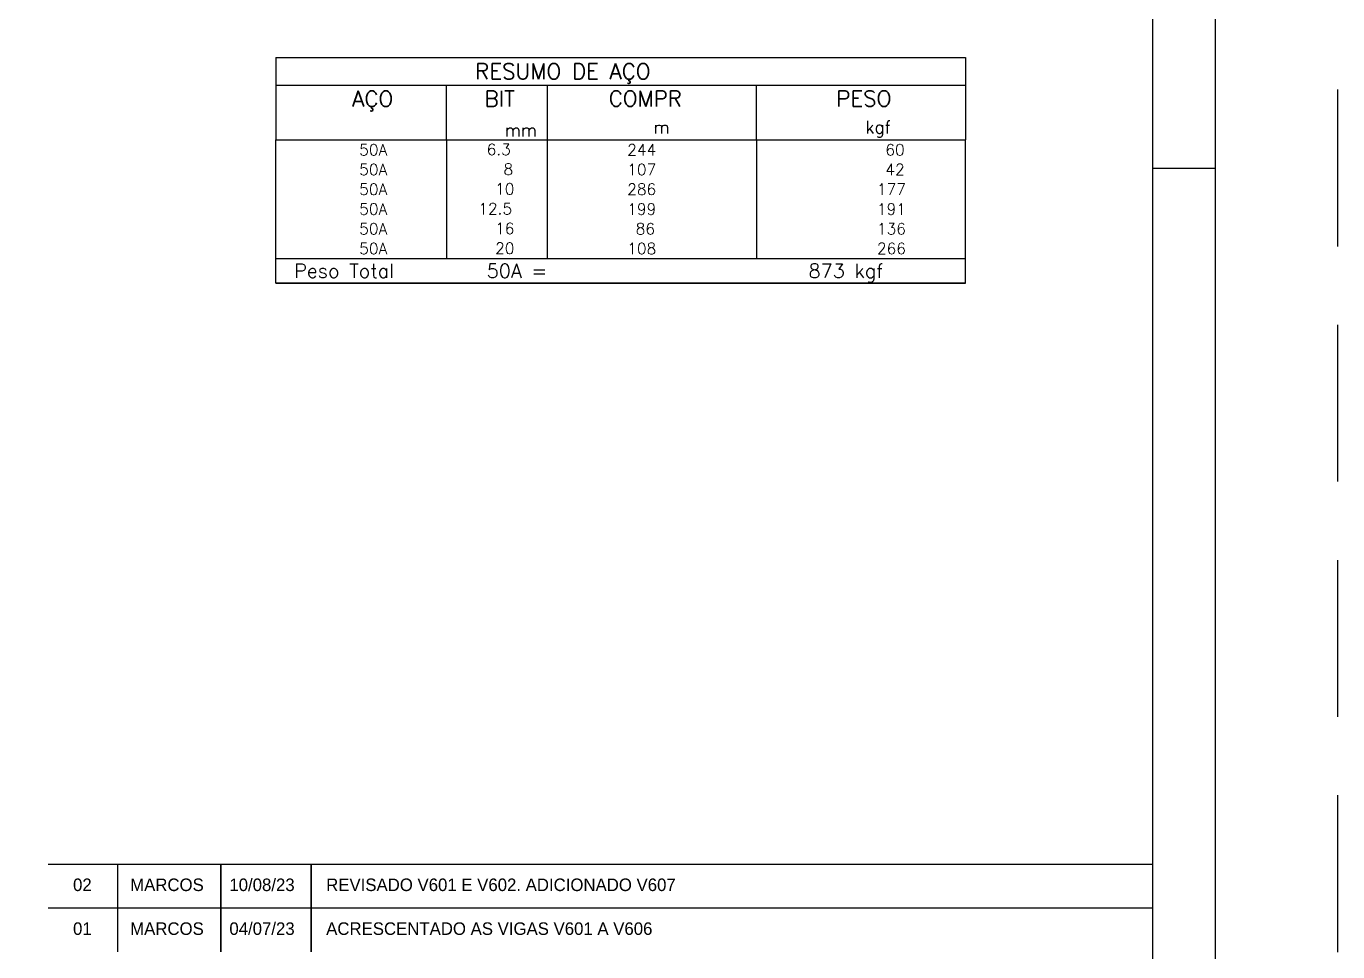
# Model space of a CAD drawing. Extents: x -1.8 to 86.2, y -1.7 to 60.8.
# Drawn here: x 65.28 to 86.2, y 17.06 to 31.81 of the extents above; entities that cross this region are included whole.
import ezdxf

# ---------------------------------------------------------------- set-up
doc = ezdxf.new("R2010")
doc.units = 0
doc.header["$MEASUREMENT"] = 0
doc.linetypes.add('HIDDEN', pattern=[0.375, 0.25, -0.125])
doc.layers.get('0').update_dxf_attribs({"linetype": 'CONTINUOUS'})
doc.layers.get('Defpoints').update_dxf_attribs({"linetype": 'CONTINUOUS'})
for name, color, linetype in [('ARQ_FOLHA', 7, 'CONTINUOUS'), ('ARQ_TXT-2', 2, 'CONTINUOUS'), ('PENA_02', 2, 'CONTINUOUS'), ('PSG-NV2-FLH-SELO', 1, 'CONTINUOUS')]:
    doc.layers.add(name, color=color, linetype=linetype)
doc.styles.add('01-MILLEU', font='GOTHIC.TTF')
doc.styles.get("Standard").update_dxf_attribs({"font": 'ROMANS.SHX'})

# ---------------------------------------------------------------- blocks, each defined once
blk = doc.blocks.new('FOLHA A1 - 841 X 594')
at = {"layer": 'ARQ_FOLHA', "color": 1}
blk.add_line((-10, 297), (0, 297), dxfattribs=at)
for points in [[(-841, 0), (0, 0), (0, 594), (-841, 594)], [(-816, 10), (-10, 10), (-10, 584), (-816, 584)]]:
    blk.add_lwpolyline(points, close=True, dxfattribs=at)
at = {"layer": 'Defpoints', "color": 8, "linetype": 'HIDDEN', "ltscale": 100}
blk.add_lwpolyline([(-860.5, 609.5), (-860.5, -15.5), (19.5, -15.5), (19.5, 609.5)], close=True, dxfattribs=at)
blk = doc.blocks.new('*U23')
blk.add_blockref('FOLHA A1 - 841 X 594', (0, 0))

msp = doc.modelspace()

# ---------------------------------------------------------------- linework, layer by layer
at = {"layer": 'PENA_02', "linetype": 'Continuous'}
for p, q in [((69.261, 31.315), (69.261, 30.002)), ((69.261, 31.315), (80.261, 31.315)), ((80.261, 31.315), (80.261, 30.002)), ((69.261, 30.877), (80.261, 30.877)), ((71.981, 30.002), (71.981, 30.877)), ((73.591, 30.002), (73.591, 30.877)), ((76.926, 30.002), (76.926, 30.877)), ((69.261, 30.002), (80.261, 30.002)), ((69.261, 29.687), (69.261, 30.002)), ((71.981, 30.002), (71.981, 29.687)), ((73.591, 29.687), (73.591, 30.002)), ((76.926, 30.002), (76.926, 29.687)), ((80.261, 29.687), (80.261, 30.002)), ((69.261, 29.372), (69.261, 29.687)), ((71.981, 29.687), (71.981, 29.372)), ((73.591, 29.372), (73.591, 29.687)), ((76.926, 29.687), (76.926, 29.372)), ((80.261, 29.372), (80.261, 29.687)), ((69.261, 29.057), (69.261, 29.372)), ((71.981, 29.372), (71.981, 29.057)), ((73.591, 29.057), (73.591, 29.372)), ((76.926, 29.372), (76.926, 29.057)), ((80.261, 29.057), (80.261, 29.372)), ((69.261, 28.742), (69.261, 29.057)), ((71.981, 29.057), (71.981, 28.742)), ((73.591, 28.742), (73.591, 29.057)), ((76.926, 29.057), (76.926, 28.742)), ((80.261, 28.742), (80.261, 29.057)), ((69.261, 28.427), (69.261, 28.742)), ((71.981, 28.742), (71.981, 28.427)), ((73.591, 28.427), (73.591, 28.742)), ((76.926, 28.742), (76.926, 28.427)), ((80.261, 28.427), (80.261, 28.742)), ((69.261, 28.112), (69.261, 28.427)), ((71.981, 28.427), (71.981, 28.112)), ((73.591, 28.112), (73.591, 28.427)), ((76.926, 28.427), (76.926, 28.112)), ((80.261, 28.112), (80.261, 28.427)), ((69.261, 28.112), (80.261, 28.112)), ((69.261, 27.718), (69.261, 28.112)), ((69.261, 28.112), (80.261, 28.112)), ((80.261, 27.718), (80.261, 28.112)), ((80.261, 27.718), (69.261, 27.718)), ((69.261, 27.718), (80.261, 27.718))]:
    msp.add_line(p, q, dxfattribs=at)
at = {"layer": 'PSG-NV2-FLH-SELO', "color": 251}
for p, q in [((65.632, 18.457), (68.383, 18.457)), ((66.738, 18.457), (66.738, 17.757)), ((68.383, 18.457), (68.383, 17.757)), ((68.383, 17.757), (68.383, 18.457)), ((68.383, 18.457), (68.383, 17.757)), ((68.383, 17.757), (68.383, 18.457)), ((68.383, 18.457), (68.383, 17.757)), ((68.383, 18.457), (83.246, 18.457)), ((69.827, 18.457), (69.827, 17.757)), ((69.827, 17.757), (69.827, 18.457)), ((69.827, 18.457), (69.827, 17.757)), ((69.827, 17.757), (69.827, 18.457)), ((69.827, 18.457), (69.827, 17.757)), ((65.632, 17.757), (68.383, 17.757)), ((66.738, 17.757), (66.738, 17.058)), ((68.383, 17.757), (68.383, 17.058)), ((68.383, 17.058), (68.383, 17.757)), ((68.383, 17.757), (68.383, 17.058)), ((68.383, 17.058), (68.383, 17.757)), ((68.383, 17.757), (68.383, 17.058)), ((68.383, 17.757), (83.246, 17.757)), ((69.827, 17.757), (69.827, 17.058)), ((69.827, 17.058), (69.827, 17.757)), ((69.827, 17.757), (69.827, 17.058)), ((69.827, 17.058), (69.827, 17.757)), ((69.827, 17.757), (69.827, 17.058))]:
    msp.add_line(p, q, dxfattribs=at)

# ---------------------------------------------------------------- block references
at = {"xscale": 0.09999999999999938, "yscale": 0.09999999999999938, "zscale": 0.09999999999999938}
msp.add_blockref('*U23', (84.246, -0.146), dxfattribs=at)

# ---------------------------------------------------------------- texts
at = {"layer": 'ARQ_TXT-2', "char_height": 0.2, "width": 9.2797, "attachment_point": 1, "style": '01-MILLEU'}
for s, insert in [('02', (66.027, 18.226)), ('MARCOS', (66.938, 18.226)), ('10/08/23', (68.52, 18.226)), ('REVISADO V601 E V602. ADICIONADO V607', (70.064, 18.226)), ('01', (66.027, 17.527)), ('MARCOS', (66.938, 17.527)), ('04/07/23', (68.52, 17.527)), ('ACRESCENTADO AS VIGAS V601 A V606', (70.064, 17.527))]:
    msp.add_mtext(s, dxfattribs=dict(at, insert=insert))
at = {"layer": 'PENA_02', "linetype": 'Continuous'}
for s, height, p in [('RESUMO DE AÇO', 0.25, (72.441, 30.971)), ('AÇO', 0.25, (70.48, 30.533)), ('BIT', 0.25, (72.591, 30.533)), ('COMPR', 0.25, (74.57, 30.537)), ('PESO', 0.25, (78.199, 30.537)), ('mm', 0.2, (72.911, 30.059)), ('m', 0.2, (75.284, 30.106)), ('kgf', 0.2, (78.661, 30.106)), ('     50A', 0.18, (69.92, 29.755)), ('    6.3', 0.18, (72.087, 29.76)), ('    244', 0.18, (74.328, 29.755)), ('      60', 0.18, (78.176, 29.755)), ('     50A', 0.18, (69.92, 29.44)), ('      8', 0.18, (72.087, 29.445)), ('    107', 0.18, (74.328, 29.44)), ('      42', 0.18, (78.176, 29.44)), ('     50A', 0.18, (69.92, 29.125)), ('     10', 0.18, (72.087, 29.13)), ('    286', 0.18, (74.328, 29.125)), ('     177', 0.18, (78.176, 29.125)), ('     50A', 0.18, (69.92, 28.81)), ('   12.5', 0.18, (72.087, 28.815)), ('    199', 0.18, (74.328, 28.81)), ('     191', 0.18, (78.176, 28.81)), ('     50A', 0.18, (69.92, 28.495)), ('     16', 0.18, (72.087, 28.5)), ('     86', 0.18, (74.328, 28.495)), ('     136', 0.18, (78.176, 28.495)), ('     50A', 0.18, (69.92, 28.18)), ('     20', 0.18, (72.087, 28.185)), ('    108', 0.18, (74.328, 28.18)), ('     266', 0.18, (78.176, 28.18)), ('Peso Total        50A =', 0.225, (69.553, 27.803)), ('     873 kgf', 0.225, (76.918, 27.803))]:
    msp.add_text(s, height=height, dxfattribs=at).set_placement(p)

doc.saveas('drawing.dxf')
